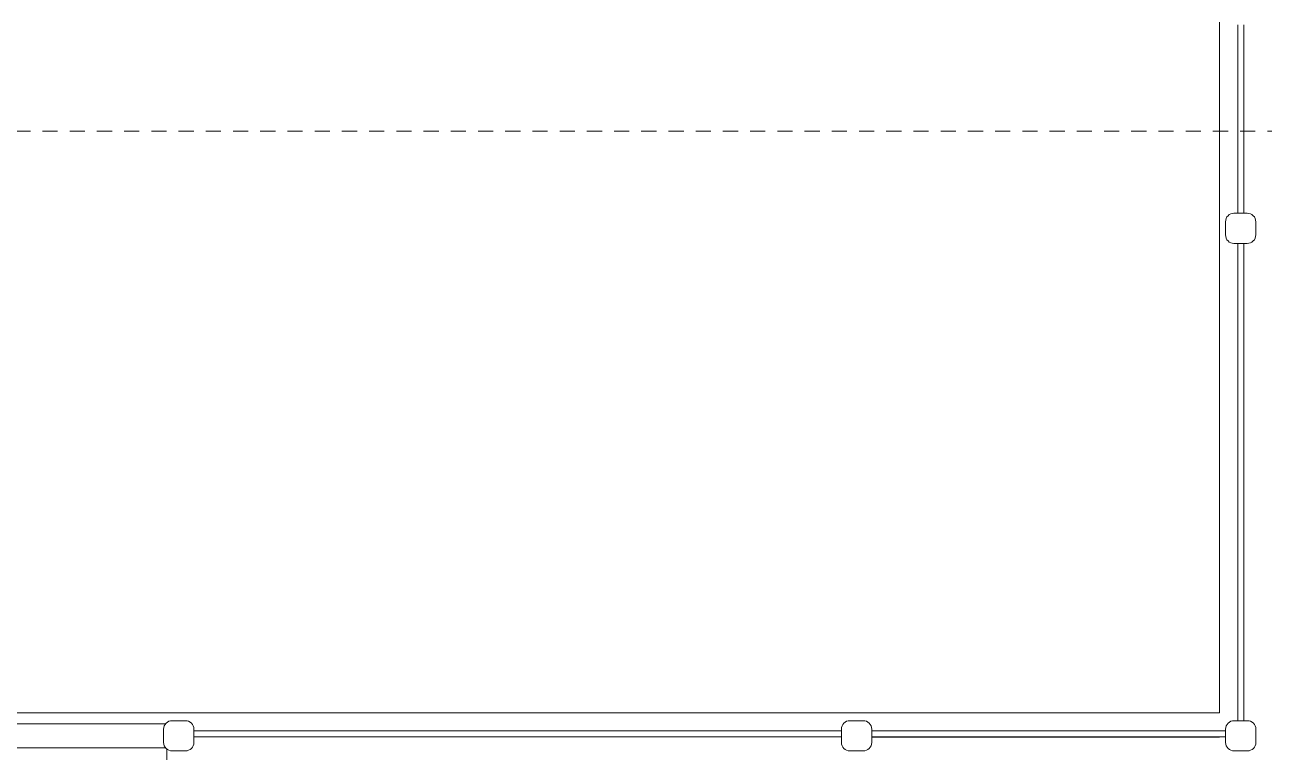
# Model space of a CAD drawing. Header units: metres. Extents: x 14 to 2416, y -346 to 476.
# Drawn here: x 134.2 to 144.45, y -143.96 to -137.95 of the extents above; entities that cross this region are included whole.
import ezdxf

# ---------------------------------------------------------------- set-up
doc = ezdxf.new("R2010")
doc.units = ezdxf.units.M
doc.linetypes.add('0', pattern=[0])
doc.linetypes.add('HIDDEN2', pattern=[0.1875, 0.125, -0.0625])
doc.layers.get('0').update_dxf_attribs({"linetype": '0', "lineweight": 20})
for name, color, linetype, lineweight in [('A-ANNO-TEXT', 20, 'Continuous', 13), ('A-WALL', 250, 'Continuous', 20), ('muros bajitos', 252, 'Continuous', 5), ('piso', 253, 'Continuous', 0)]:
    doc.layers.add(name, color=color, linetype=linetype, lineweight=lineweight)
doc.layers.add('Techos 1', color=7, linetype='HIDDEN2', lineweight=9, true_color=0x42391a)

# ---------------------------------------------------------------- blocks, each defined once
blk = doc.blocks.new('PL BASE 2N NASAS 09')
at = {"layer": 'A-WALL'}
for points in [[(169.768, -12.791), (169.878, -12.791, -0.414214), (169.948, -12.861), (169.948, -12.971, -0.414214), (169.878, -13.041), (169.768, -13.041, -0.414214), (169.698, -12.971), (169.698, -12.861, -0.414214)], [(160.99, -17.237), (161.1, -17.237, 0.414214), (161.17, -17.167), (161.17, -17.057, 0.414214), (161.1, -16.987), (160.99, -16.987, 0.414214), (160.92, -17.057), (160.92, -17.167, 0.414214)], [(166.593, -17.237), (166.703, -17.237, 0.414214), (166.773, -17.167), (166.773, -17.057, 0.414214), (166.703, -16.987), (166.593, -16.987, 0.414214), (166.523, -17.057), (166.523, -17.167, 0.414214)], [(169.769, -17.237), (169.879, -17.237, 0.414214), (169.949, -17.167), (169.949, -17.057, 0.414214), (169.879, -16.987), (169.769, -16.987, 0.414214), (169.699, -17.057), (169.699, -17.167, 0.414214)]]:
    blk.add_lwpolyline(points, format="xyb", close=True, dxfattribs=at)
at = {"layer": 'muros bajitos'}
for p, q in [((169.799, -11.233), (169.799, -12.791)), ((169.849, -11.233), (169.849, -12.791)), ((169.799, -13.041), (169.799, -16.987)), ((169.849, -13.041), (169.849, -16.987)), ((166.523, -17.071), (161.17, -17.071)), ((166.523, -17.071), (161.17, -17.071)), ((169.699, -17.071), (166.773, -17.071)), ((166.523, -17.121), (161.17, -17.121)), ((166.523, -17.121), (161.17, -17.121)), ((169.699, -17.121), (166.773, -17.121))]:
    blk.add_line(p, q, dxfattribs=at)
at = {"layer": 'piso'}
for p, q in [((169.649, -11.212), (169.649, -16.922)), ((169.649, -16.922), (158.048, -16.921)), ((160.936, -17.012), (158.048, -17.012)), ((160.936, -17.212), (158.048, -17.212)), ((169.649, -17.122), (166.773, -17.122)), ((160.948, -19.178), (160.948, -17.223))]:
    blk.add_line(p, q, dxfattribs=at)
at = {"layer": 'Techos 1'}
blk.add_line((172.194, -12.112), (157.448, -12.112), dxfattribs=at)
blk = doc.blocks.new('PL MUEBLES 2N NASAS 09')
blk.add_blockref('PL BASE 2N NASAS 09', (49.914, 62.717))
blk = doc.blocks.new('A$C595364de')
blk.add_blockref('PL MUEBLES 2N NASAS 09', (-199.562, -36.605))

msp = doc.modelspace()

# ---------------------------------------------------------------- block references
at = {"layer": 'A-ANNO-TEXT'}
msp.add_blockref('A$C595364de', (124.077, -152.828), dxfattribs=at)
msp.add_blockref('A$C595364de', (124.077, -152.828), dxfattribs=at)

doc.saveas('drawing.dxf')
